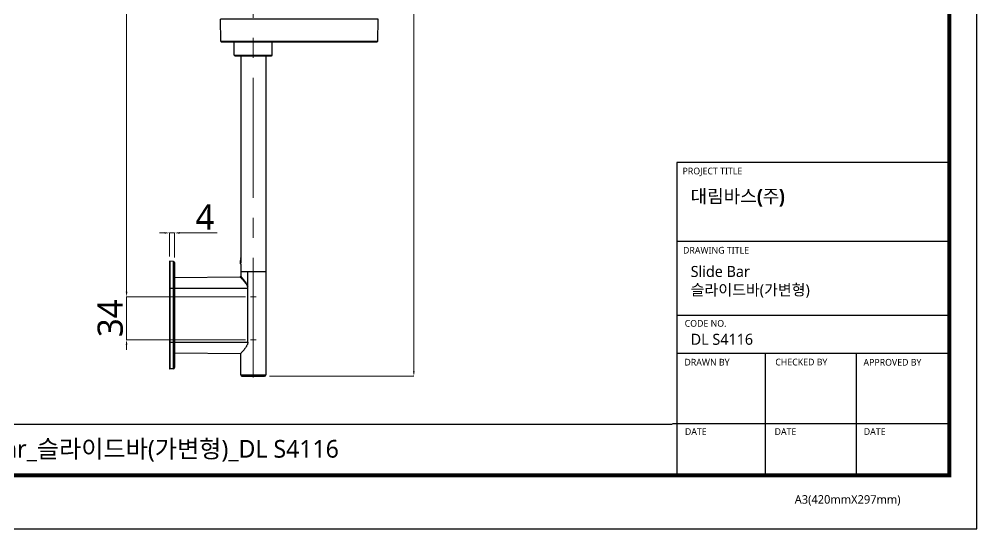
# Model space of a CAD drawing. Extents: x 1507 to 2862, y 0 to 992.
# Drawn here: x 2101 to 2862, y 0 to 405 of the extents above; entities that cross this region are included whole.
import ezdxf

# ---------------------------------------------------------------- set-up
doc = ezdxf.new("R2010")
doc.units = 0
doc.header["$LTSCALE"] = 10
doc.header["$MEASUREMENT"] = 0
doc.header["$PDMODE"] = 3
doc.header["$PDSIZE"] = -10
doc.linetypes.add('CENTER2', pattern=[28.575, 19.05, -3.175, 3.175, -3.175])
doc.layers.get('0').update_dxf_attribs({"linetype": 'CONTINUOUS'})
doc.layers.get('DEFPOINTS').update_dxf_attribs({"linetype": 'CONTINUOUS'})
doc.layers.add('标注', color=4, linetype='CONTINUOUS', lineweight=13)
doc.layers.add('치수', color=7, linetype='CONTINUOUS', lineweight=25)
doc.styles.add('Daelim Dimension', font='')
doc.styles.get('Daelim Dimension').set_extended_font_data('NanumGothic')
doc.dimstyles.new('DEFAULT', dxfattribs={"dimscale": 2, "dimtxt": 2, "dimasz": 2, "dimexe": 0, "dimexo": 2, "dimgap": 1, "dimtad": 1, "dimdec": 1, "dimzin": 9, "dimdsep": 46, "dimtxsty": 'Daelim Dimension', "dimcen": 0.5, "dimclrd": 252, "dimclre": 252, "dimclrt": 3, "dimadec": 1, "dimazin": 0, "dimtfac": 1, "dimtdec": 1, "dimtix": 1, "dimtmove": 0, "dimatfit": 3, "dimfxl": 1, "dimtolj": 1, "dimtzin": 1, "dimlwd": 9, "dimlwe": 9, "dimarcsym": 0})

# ---------------------------------------------------------------- blocks, each defined once
blk = doc.blocks.new('*D14')
at = {"layer": 'DEFPOINTS', "color": 0, "transparency": 16777216}
for p in [(2295.89, 921.19), (2414.42, 921.19), (2295.89, 121.19)]:
    blk.add_point(p, dxfattribs=at)
at = {"layer": '치수', "color": 5, "lineweight": 9, "transparency": 16777216}
for p, q in [((2299.89, 921.19), (2414.42, 921.19)), ((2414.42, 125.19), (2414.42, 917.19)), ((2299.89, 121.19), (2414.42, 121.19))]:
    blk.add_line(p, q, dxfattribs=at)
at = {"layer": '치수', "color": 5, "transparency": 16777216}
for points in [[(2413.75, 917.19), (2415.08, 917.19), (2414.42, 921.19)], [(2413.75, 125.19), (2415.08, 125.19), (2414.42, 121.19)]]:
    blk.add_solid(points, dxfattribs=at)
at = {"layer": '치수', "color": 7, "transparency": 16777216, "insert": (2401.53, 521.19), "char_height": 20, "attachment_point": 5, "rotation": 90, "style": 'Daelim Dimension'}
blk.add_mtext('\\A1;700~800', dxfattribs=at)
blk = doc.blocks.new('*D16')
at = {"layer": 'DEFPOINTS', "color": 0, "transparency": 16777216}
for p in [(2220.39, 234.95), (2220.39, 212.14), (2224.39, 211.39)]:
    blk.add_point(p, dxfattribs=at)
at = {"layer": '치수', "color": 5, "lineweight": 9, "transparency": 16777216}
for p, q in [((2216.39, 234.95), (2212.39, 234.95)), ((2220.39, 216.14), (2220.39, 234.95)), ((2220.39, 234.95), (2224.39, 234.95)), ((2224.39, 215.39), (2224.39, 234.95)), ((2228.39, 234.95), (2258.19, 234.95))]:
    blk.add_line(p, q, dxfattribs=at)
at = {"layer": '치수', "color": 5, "transparency": 16777216}
for points in [[(2216.39, 235.62), (2216.39, 234.29), (2220.39, 234.95)], [(2228.39, 235.62), (2228.39, 234.29), (2224.39, 234.95)]]:
    blk.add_solid(points, dxfattribs=at)
at = {"layer": '치수', "color": 7, "transparency": 16777216, "insert": (2248.48, 247.63), "char_height": 20, "attachment_point": 5, "style": 'Daelim Dimension'}
blk.add_mtext('\\A1;4', dxfattribs=at)
blk = doc.blocks.new('*D20')
at = {"layer": 'DEFPOINTS', "color": 0, "transparency": 16777216}
for p in [(2284.64, 858.19), (2186.26, 184.19), (2284.64, 184.19)]:
    blk.add_point(p, dxfattribs=at)
at = {"layer": '치수', "color": 5, "lineweight": 9, "transparency": 16777216}
for p, q in [((2280.64, 858.19), (2186.26, 858.19)), ((2186.26, 854.19), (2186.26, 188.19)), ((2280.64, 184.19), (2186.26, 184.19))]:
    blk.add_line(p, q, dxfattribs=at)
at = {"layer": '치수', "color": 5, "transparency": 16777216}
for points in [[(2185.6, 854.19), (2186.93, 854.19), (2186.26, 858.19)], [(2185.6, 188.19), (2186.93, 188.19), (2186.26, 184.19)]]:
    blk.add_solid(points, dxfattribs=at)
at = {"layer": '치수', "color": 7, "transparency": 16777216, "insert": (2173.38, 521.19), "char_height": 20, "attachment_point": 5, "rotation": 90, "style": 'Daelim Dimension'}
blk.add_mtext('\\A1;590~700', dxfattribs=at)
blk = doc.blocks.new('*D21')
at = {"layer": 'DEFPOINTS', "color": 0, "transparency": 16777216}
for p in [(2284.64, 184.19), (2186.26, 150.19), (2284.64, 150.19)]:
    blk.add_point(p, dxfattribs=at)
at = {"layer": '치수', "color": 5, "lineweight": 9, "transparency": 16777216}
for p, q in [((2186.26, 188.19), (2186.26, 192.19)), ((2280.64, 184.19), (2186.26, 184.19)), ((2186.26, 184.19), (2186.26, 150.19)), ((2280.64, 150.19), (2186.26, 150.19)), ((2186.26, 146.19), (2186.26, 142.19))]:
    blk.add_line(p, q, dxfattribs=at)
at = {"layer": '치수', "color": 5, "transparency": 16777216}
for points in [[(2185.6, 188.19), (2186.93, 188.19), (2186.26, 184.19)], [(2185.6, 146.19), (2186.93, 146.19), (2186.26, 150.19)]]:
    blk.add_solid(points, dxfattribs=at)
at = {"layer": '치수', "color": 7, "transparency": 16777216, "insert": (2173.36, 167.19), "char_height": 20, "attachment_point": 5, "rotation": 90, "style": 'Daelim Dimension'}
blk.add_mtext('\\A1;34', dxfattribs=at)

msp = doc.modelspace()

# ---------------------------------------------------------------- linework, layer by layer
at = {"color": 7, "linetype": 'Continuous'}
for p, q in [((2385.96, 404.69), (2260.82, 404.69)), ((2261.01, 387.19), (2260.82, 404.69)), ((2385.78, 387.19), (2385.96, 404.69)), ((2261.01, 387.19), (2385.78, 387.19)), ((2261.51, 386.69), (2385.28, 386.69)), ((2271.85, 376.19), (2271.76, 386.69)), ((2301.94, 376.19), (2302.03, 386.69)), ((2271.85, 376.19), (2301.94, 376.19)), ((2272.35, 375.69), (2301.44, 375.69)), ((2276.89, 375.69), (2276.89, 215.29)), ((2296.89, 375.69), (2296.89, 122.19)), ((2276.84, 210.39), (2276.84, 213.16)), ((2277.14, 214.03), (2276.85, 213.22)), ((2276.9, 215.25), (2276.89, 215.29)), ((2276.9, 215.25), (2276.89, 215.29)), ((2276.89, 215.29), (2276.9, 215.25)), ((2277.19, 213.65), (2277.04, 213.2)), ((2277.04, 210.77), (2277.04, 213.2)), ((2220.39, 212.14), (2220.39, 127.25)), ((2223.41, 212.39), (2220.7, 212.44)), ((2220.7, 212.44), (2220.7, 126.95)), ((2223.41, 126.99), (2223.41, 212.39)), ((2224.39, 211.39), (2224.39, 127.99)), ((2276.9, 210.13), (2276.89, 210.09)), ((2276.9, 210.13), (2276.89, 210.09)), ((2276.89, 210.09), (2276.89, 200.61)), ((2224.39, 199.58), (2276.42, 200.13)), ((2296.89, 204.19), (2276.89, 204.19)), ((2282.53, 148.19), (2282.53, 204.19)), ((2220.39, 191.19), (2282.43, 191.19)), ((2220.39, 148.19), (2282.53, 148.19)), ((2224.39, 139.8), (2276.95, 139.25)), ((2276.95, 139.25), (2276.89, 139.19)), ((2276.89, 122.19), (2276.89, 139.19)), ((2223.41, 126.99), (2220.7, 126.95)), ((2276.89, 122.19), (2296.89, 122.19)), ((2277.89, 121.19), (2295.89, 121.19))]:
    msp.add_line(p, q, dxfattribs=at)
at = {"color": 5, "ltscale": 40}
for p, q in [((2839.66, 290.84), (2623.25, 290.84)), ((2839.66, 228.28), (2623.25, 228.28)), ((2839.66, 228.28), (2623.25, 228.28)), ((2839.66, 169.44), (2623.25, 169.44)), ((2839.66, 169.44), (2623.25, 169.44)), ((2839.66, 139.09), (2623.25, 139.09)), ((2839.66, 139.09), (2623.25, 139.09)), ((2693.54, 139.09), (2693.54, 42.48)), ((2765.68, 139.09), (2765.68, 42.48)), ((2839.66, 83.29), (2619.83, 83.29)), ((2839.66, 83.29), (2624.94, 83.29)), ((2839.66, 42.48), (2654.2, 42.48))]:
    msp.add_line(p, q, dxfattribs=at)
at = {"color": 5, "ltscale": 0.5}
msp.add_line((2623.25, 290.84), (2623.25, 41.17), dxfattribs=at)
at = {"color": 5}
msp.add_line((1529.26, 83.13), (2619.57, 83.13), dxfattribs=at)
at = {"ltscale": 0.5}
msp.add_lwpolyline([(1507.49, 0), (2861.57, 0), (2861.57, 992.16), (1507.49, 992.16)], close=True, dxfattribs=at)
at = {"color": 5, "linetype": 'ByBlock', "lineweight": 200, "const_width": 3.12}
msp.add_lwpolyline([(1529.26, 42.48), (2839.66, 42.48), (2839.66, 969.12), (1529.26, 969.12)], close=True, dxfattribs=at)
at = {"color": 7, "linetype": 'Continuous'}
for points in [[(2276.89, 215.29), (2276.9, 215.25), (2276.91, 215.25)], [(2276.42, 200.13), (2276.46, 200.13), (2276.62, 200.17), (2276.76, 200.27), (2276.85, 200.42), (2276.89, 200.58), (2276.89, 200.61)]]:
    msp.add_lwpolyline(points, dxfattribs=at)
for centre, radius, start, end in [((2261.51, 387.19), 0.5, 180.6, 270), ((2385.28, 387.19), 0.5, 270, 359.4), ((2272.35, 376.19), 0.5, 180.5, 270), ((2301.44, 376.19), 0.5, 270, 359.5), ((2277.04, 213.16), 0.2, 160.70995, 180), ((2266.25, 212.51), 11, 12.81797, 14.40546), ((2266.28, 212.52), 10.97, 12.81776, 14.40767), ((2266.13, 212.48), 11.13, 11.36464, 12.85234), ((2267.19, 212.66), 10.05, 5.27333, 7.95559), ((2267.33, 212.68), 9.91, 0.05561, 5.2309), ((2220.69, 212.14), 0.3, 89, 180), ((2223.39, 211.39), 1, 0, 89), ((2277.04, 210.39), 0.2, 180, 202.5), ((2263.05, 213.68), 14.3, 345.6165, 345.90188), ((2265.16, 213.15), 12.12, 345.59433, 345.93453), ((2266.69, 212.76), 10.55, 345.93486, 346.70634), ((2265.69, 213), 11.58, 346.70066, 347.21666), ((2278.37, 192.13), 4.16, 347.03492, 359.94843), ((2220.69, 127.25), 0.3, 180, 271), ((2223.39, 127.99), 1, 271, 0), ((2277.89, 122.19), 1, 180, 270), ((2295.89, 122.19), 1, 270, 0)]:
    msp.add_arc(centre, radius, start, end, dxfattribs=at)
for points, knots in [([(2276.86, 213.17), (2276.86, 213.17), (2276.85, 213.17), (2276.84, 213.16), (2276.84, 213.16)], [0, 0, 0, 0, 0.342654, 1, 1, 1, 1]), ([(2277.04, 213.2), (2277.02, 213.21), (2276.98, 213.22), (2276.92, 213.23), (2276.88, 213.24), (2276.86, 213.23), (2276.85, 213.22)], [0, 0, 0, 0, 0.37103, 0.684194, 0.898204, 1, 1, 1, 1]), ([(2277.04, 213.2), (2277.01, 213.2), (2276.95, 213.2), (2276.89, 213.19), (2276.87, 213.18), (2276.86, 213.17)], [0, 0, 0, 0, 0.594149, 0.829963, 1, 1, 1, 1]), ([(2276.98, 214.95), (2276.99, 214.89), (2277.06, 214.6), (2277.11, 214.29), (2277.14, 214.05)], [0, 0, 0, 0, 0.200392, 1, 1, 1, 1]), ([(2276.98, 210.44), (2277.01, 210.58), (2277.16, 211.32), (2277.24, 212.08), (2277.24, 212.69)], [0, 0, 0, 0, 0.18529, 1, 1, 1, 1]), ([(2276.42, 200.13), (2276.42, 200.12), (2276.44, 200.11), (2276.47, 200.07), (2276.53, 200.02), (2276.64, 199.9), (2276.83, 199.7), (2277.11, 199.4), (2277.45, 199.04), (2277.84, 198.62), (2278.27, 198.14), (2278.91, 197.43), (2279.75, 196.46), (2280.59, 195.4), (2281.24, 194.48), (2281.85, 193.48), (2282.2, 192.65), (2282.33, 192.07)], [0, 0, 0, 0, 0.001623, 0.006403, 0.014266, 0.025137, 0.055486, 0.096216, 0.145966, 0.203435, 0.267365, 0.336697, 0.488013, 0.651664, 0.736788, 0.823557, 1, 1, 1, 1]), ([(2276.89, 200.61), (2276.89, 200.61), (2276.9, 200.6), (2276.91, 200.59), (2276.92, 200.58), (2276.95, 200.54), (2277, 200.49), (2277.07, 200.4), (2277.16, 200.3), (2277.27, 200.17), (2277.4, 200.02), (2277.6, 199.78), (2277.89, 199.45), (2278.26, 199), (2278.68, 198.49), (2279.13, 197.94), (2279.59, 197.35), (2280.25, 196.5), (2280.9, 195.59), (2281.51, 194.62), (2281.94, 193.84), (2282.3, 193.01), (2282.47, 192.42), (2282.53, 192.12)], [0, 0, 0, 0, 0.000402, 0.001603, 0.003602, 0.006392, 0.014304, 0.025244, 0.03909, 0.055692, 0.074884, 0.096496, 0.146282, 0.203692, 0.267494, 0.336621, 0.41017, 0.487398, 0.650507, 0.735489, 0.822271, 0.910551, 1, 1, 1, 1]), ([(2282.33, 192.07), (2282.38, 191.86), (2282.42, 191.56), (2282.43, 191.27), (2282.43, 191.19)], [0, 0, 0, 0, 0.749603, 1, 1, 1, 1]), ([(2282.53, 148.19), (2282.53, 147.89), (2282.47, 147.29), (2282.21, 146.43), (2281.85, 145.63), (2281.43, 144.88), (2280.97, 144.17), (2280.34, 143.29), (2279.57, 142.29), (2278.68, 141.23), (2277.82, 140.22), (2277.25, 139.59), (2276.94, 139.24)], [0, 0, 0, 0, 0.083885, 0.167078, 0.249096, 0.329611, 0.408339, 0.484958, 0.630216, 0.76121, 0.871971, 1, 1, 1, 1])]:
    msp.add_open_spline(points, degree=3, knots=knots, dxfattribs=at)
at = {"layer": '标注', "color": 1, "linetype": 'CENTER2', "ltscale": 0.5}
for p, q in [((2286.89, 929.68), (2286.89, 109.71)), ((2284.64, 184.19), (2289.14, 184.19)), ((2286.89, 181.94), (2286.89, 186.44)), ((2286.89, 147.94), (2286.89, 152.44)), ((2284.64, 150.19), (2289.14, 150.19))]:
    msp.add_line(p, q, dxfattribs=at)

# ---------------------------------------------------------------- texts
at = {"color": 5, "ltscale": 40, "style": 'Daelim Dimension'}
for s, height, p in [('PROJECT TITLE', 5.3435, (2627.83, 281.42)), ('DRAWING TITLE', 5.3435, (2628.18, 218.53)), ('CODE NO.', 5.344, (2629.52, 160.45)), ('DRAWN BY', 5.344, (2629.31, 129.65)), ('CHECKED BY', 5.344, (2701.5, 129.74)), ('APPROVED BY', 5.3435, (2771.52, 129.57)), ('DATE', 5.344, (2629.72, 74.57)), ('DATE', 5.344, (2700.94, 74.57)), ('DATE', 5.344, (2771.77, 74.57)), ('A3(420mmX297mm)', 6.7441, (2716.91, 19.99))]:
    msp.add_text(s, height=height, dxfattribs=at).set_placement(p)
at = {"attachment_point": 1, "style": 'Daelim Dimension'}
for s, insert, char_height, width in [('\\pt52.374;{\\fPretendard Variable SemiBold|b0|i0|c129|p2;\\C7;대림바스(주)}', (2634.19, 269.35), 10.4749, 168.3551), ('Slide Bar\\P슬라이드바(가변형)', (2634.28, 208.72), 8.745, 147.1623), ('DL S4116', (2634.28, 154.87), 8.745, 147.1623)]:
    msp.add_mtext(s, dxfattribs=dict(at, insert=insert, char_height=char_height, width=width))
at = {"color": 2, "insert": (1772.36, 70.56), "char_height": 14.05378, "width": 719.415, "attachment_point": 1, "style": 'Daelim Dimension'}
msp.add_mtext('{\\fPretendard Variable SemiBold|b0|i0|c129|p2;대림바스(주)} Shower Program_Slide Bar_{\\fGulim|b0|i0|c129|p50;슬라이드바}({\\fGulim|b0|i0|c129|p50;가변형})_DL S4116               ', dxfattribs=at)

# ---------------------------------------------------------------- dimensions: what is measured, and where the dimension line sits
at = {"layer": '치수', "color": 5}
for base, p1, p2, text, picture, middle in [((2414.42, 921.19), (2295.89, 121.19), (2295.89, 921.19), '700~800', '*D14', (2401.53, 521.19)), ((2186.26, 184.19), (2284.64, 858.19), (2284.64, 184.19), '590~700', '*D20', (2173.38, 521.19))]:
    dim = msp.add_linear_dim(base=base, p1=p1, p2=p2, angle=90, text=text, dimstyle='DEFAULT', override={"dimtxt": 10, "dimclrd": 5, "dimclre": 5, "dimclrt": 7}, dxfattribs=at)
    dim.commit()
    dim.dimension.update_dxf_attribs({"geometry": picture, "text_midpoint": middle})
dim = msp.add_linear_dim(base=(2220.39, 234.95), p1=(2224.39, 211.39), p2=(2220.39, 212.14), dimstyle='DEFAULT', override={"dimtxt": 10, "dimclrd": 5, "dimclre": 5, "dimclrt": 7}, dxfattribs=at)
dim.commit()
dim.dimension.update_dxf_attribs({"geometry": '*D16', "text_midpoint": (2248.48, 234.95), "dimtype": 160})
dim = msp.add_linear_dim(base=(2186.26, 150.19), p1=(2284.64, 184.19), p2=(2284.64, 150.19), angle=90, dimstyle='DEFAULT', override={"dimtxt": 10, "dimclrd": 5, "dimclre": 5, "dimclrt": 7}, dxfattribs=at)
dim.commit()
dim.dimension.update_dxf_attribs({"geometry": '*D21', "text_midpoint": (2173.36, 167.19)})

doc.saveas('drawing.dxf')
